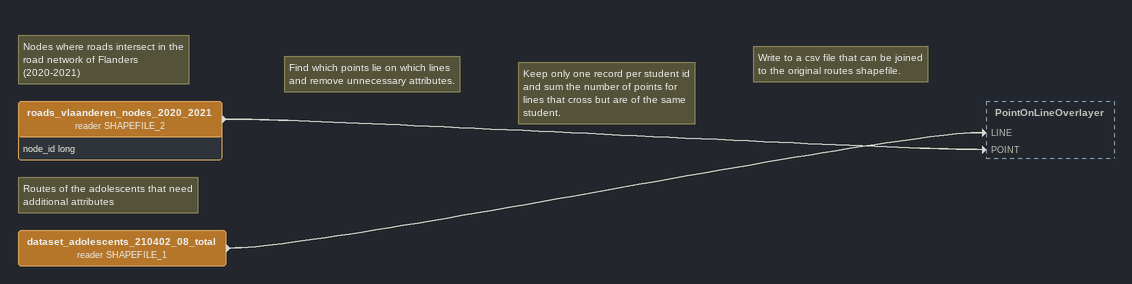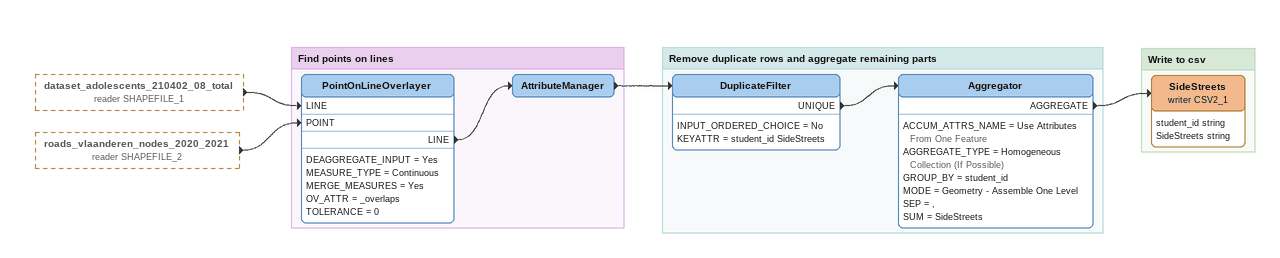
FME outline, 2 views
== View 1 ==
Note: Nodes where roads intersect in the road network of Flanders (2020-2021)
Note: Find which points lie on which lines and remove unnecessary attributes.
Note: Keep only one record per student id and sum the number of points for lines that cross but are of the same student.
Note: Write to a csv file that can be joined to the original routes shapefile.
roads_vlaanderen_nodes_2020_2021 (reader SHAPEFILE_2)
    attributes: node_id long
    -> PointOnLineOverlayer [POINT]
Note: Routes of the adolescents that need additional attributes
dataset_adolescents_210402_08_total (reader SHAPEFILE_1)
    -> PointOnLineOverlayer [LINE]

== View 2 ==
dataset_adolescents_210402_08_total (reader SHAPEFILE_1) [outside]
    -> PointOnLineOverlayer [LINE]
roads_vlaanderen_nodes_2020_2021 (reader SHAPEFILE_2) [outside]
    -> PointOnLineOverlayer [POINT]

Bookmark: Find points on lines
PointOnLineOverlayer
    DEAGGREGATE_INPUT = Yes
    MEASURE_TYPE = Continuous
    MERGE_MEASURES = Yes
    OV_ATTR = _overlaps
    TOLERANCE = 0
    LINE -> AttributeManager
AttributeManager
    -> DuplicateFilter

Bookmark: Remove duplicate rows and aggregate remaining parts
DuplicateFilter
    INPUT_ORDERED_CHOICE = No
    KEYATTR = student_id SideStreets
    UNIQUE -> Aggregator
Aggregator
    ACCUM_ATTRS_NAME = Use Attributes From One Feature
    AGGREGATE_TYPE = Homogeneous Collection (If Possible)
    GROUP_BY = student_id
    MODE = Geometry - Assemble One Level
    SEP = ,
    SUM = SideStreets
    AGGREGATE -> SideStreets (writer CSV2_1)

Bookmark: Write to csv
SideStreets (writer CSV2_1)
    attributes: student_id string, SideStreets string
